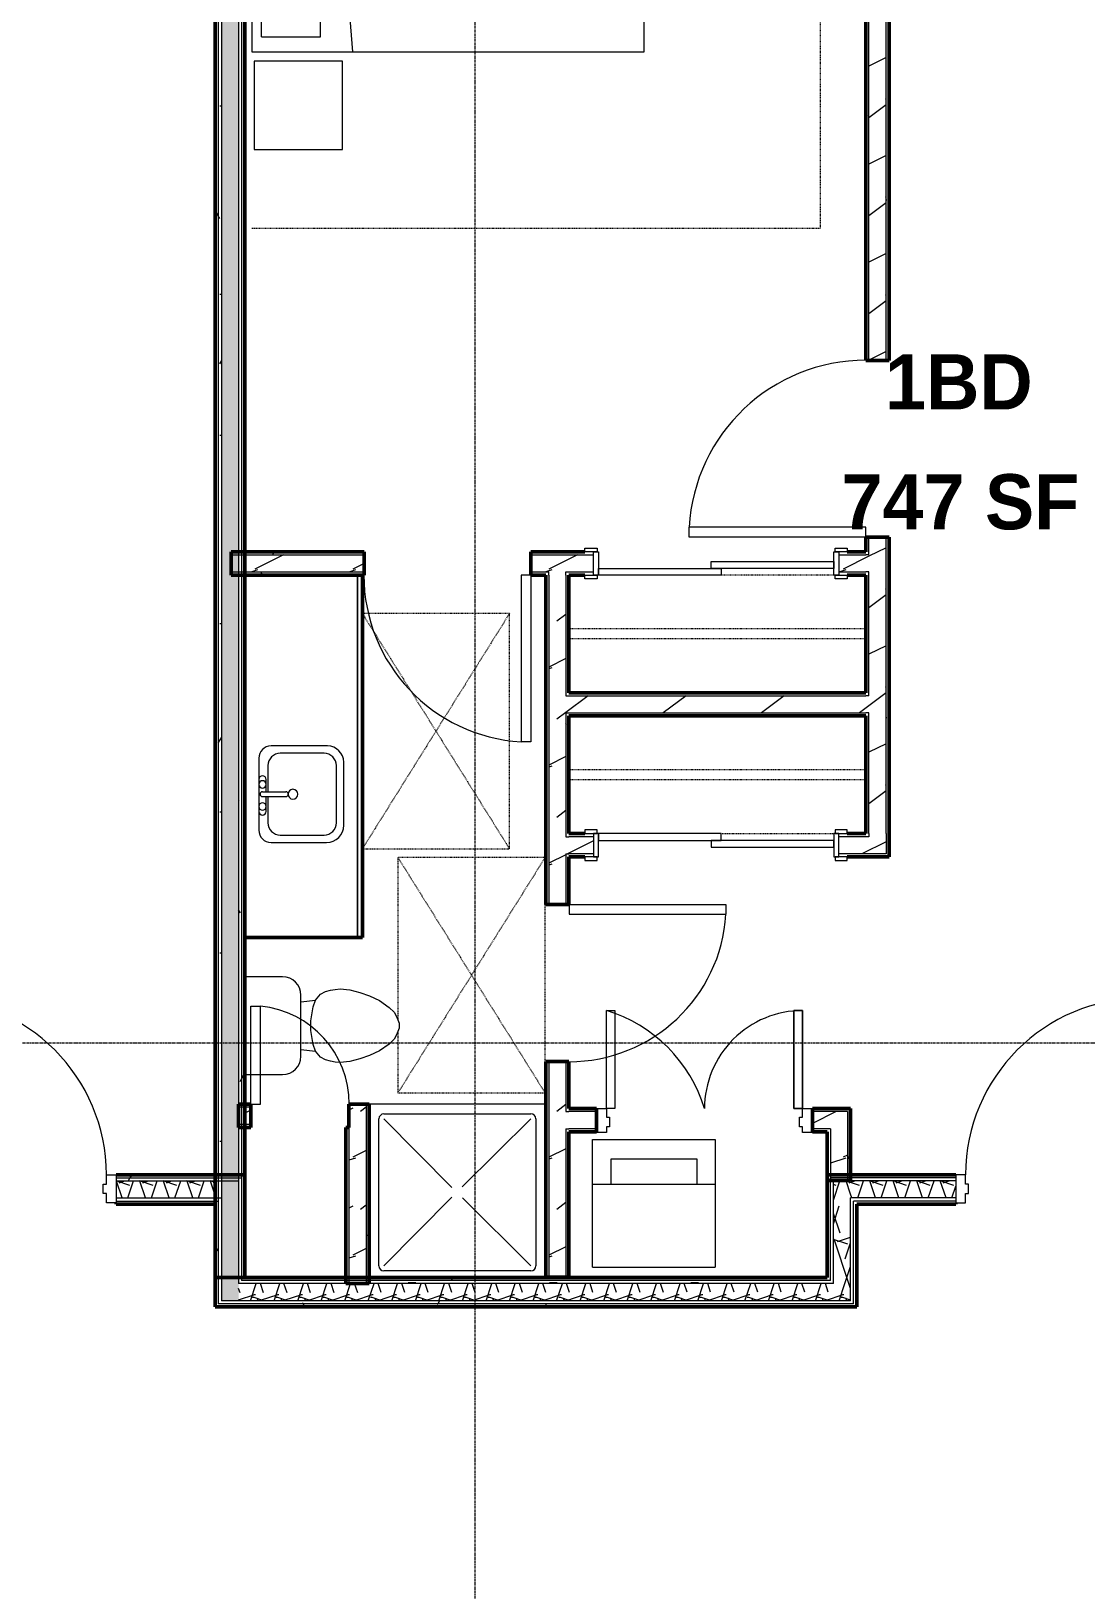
# Model space of a CAD drawing. Extents: x -4294 to -464, y 9706 to 12475.
# Drawn here: x -3244.9 to -3029.8, y 10391.7 to 10709.7 of the extents above; entities that cross this region are included whole.
import ezdxf

# ---------------------------------------------------------------- set-up
doc = ezdxf.new("R2010")
doc.units = 0
doc.linetypes.add('Dash', pattern=[0.25, 0.125, -0.125])
doc.linetypes.add('Grid Line 1_2_', pattern=[0.875, 0.5, -0.125, 0.125, -0.125])
for name, color, linetype, lineweight in [('0-1', 7, 'Continuous', 5), ('0-2', 50, 'Continuous', 13), ('A-AREA-IDEN', 2, 'Continuous', 9), ('A-DOOR', 31, 'Continuous', 13), ('A-DOOR-1', 7, 'Continuous', 9), ('A-DOOR-2', 90, 'Continuous', 20), ('A-DOOR-5', 31, 'Continuous', 20), ('A-DOOR-6', 31, 'Continuous', 9), ('A-DOOR-FRAM', 31, 'Continuous', 20), ('A-DOOR-FRAM-1', 90, 'Continuous', 20), ('A-GENM-HDLN-1', 7, 'Dash', 9), ('A-WALL', 113, 'Continuous', 13), ('A-WALL-2', 250, 'Continuous', 50), ('A-WALL-3', 50, 'Continuous', 13), ('A-WALL-PATT-1', 7, 'Continuous', 9), ('A-WALL-PATT-2', 8, 'Continuous', 9), ('A-WALL-PATT-5', 111, 'Continuous', 9), ('I-FURN-1', 7, 'Continuous', 9), ('I-FURN-HDLN-1', 7, 'Dash', 9), ('I-WALL-1', 2, 'Continuous', 50), ('P-SANR-FIXT-1', 7, 'Continuous', 9), ('Q-CASE-1', 250, 'Continuous', 50), ('Q-CASE-2', 7, 'Continuous', 9), ('Q-CASE-HDLN-1', 7, 'Dash', 9), ('S-GRID-1', 1, 'Grid Line 1_2_', 9)]:
    doc.layers.add(name, color=color, linetype=linetype, lineweight=lineweight)
doc.styles.add('Century Gothic_B', font='Gothicb.ttf', dxfattribs={"height": 11.25})
pattern_1 = [(0, (0, 0), (38.4, 9.6), [1.584, -27.216, 1.584, -27.216, -153.6]), (0, (0, 0), (38.4, 9.6), [-57.6, 1.584, -56.016, 1.584, -27.216, -67.2]), (0, (0, 0), (38.4, 9.6), [-144, 1.584, -17.616, 1.584, -46.416]), (120, (14.4, 4.8), (-27.513844, 28.4553755), [1.584, -27.216, 1.584, -27.216, -153.6]), (120, (14.4, 4.8), (-27.513844, 28.4553755), [-57.6, 1.584, -56.016, 1.584, -27.216, -67.2]), (120, (14.4, 4.8), (-27.513844, 28.4553755), [-144, 1.584, -17.616, 1.584, -46.416]), (240, (19.2, 24), (-10.886156, -38.0553755), [1.584, -27.216, 1.584, -27.216, -153.6]), (240, (19.2, 24), (-10.886156, -38.0553755), [-57.6, 1.584, -56.016, 1.584, -27.216, -67.2]), (240, (19.2, 24), (-10.886156, -38.0553755), [-144, 1.584, -17.616, 1.584, -46.416])]
pattern_2 = [(216.87, (7.997, 19.992), (59.9755286, 39.9843071), [9.996, -89.964]), (206.565, (19.992, 13.994), (-19.991807, -19.992219), [22.352, -22.352]), (198.435, (19.992, 3.998), (-39.983821, -19.991955), [12.644, -50.576])]
pattern_3 = [(161.57, (0.6, 0.6), (-4.80033747, -0.00041462), [0, -34.152, 3.792, 0]), (18.43, (-0.6, 0.6), (-4.80033747, 0.00041462), [0, -34.152, 3.792, 0]), (108.43, (0.6, 0.6), (2.39913218, -12.00105099), [11.382, -26.562]), (71.57, (-0.6, 0.6), (2.39913218, 12.00105099), [11.382, -26.562])]

# ---------------------------------------------------------------- blocks, each defined once
blk = doc.blocks.new('Single-Flush - 32_ x 84_-1372863-FLOOR PLAN - 2ND FLOOR')
at = {"layer": 'A-DOOR-1'}
blk.add_arc((16, -2.38), 32.07, 180, 266.4241, dxfattribs=at)
at = {"layer": 'A-DOOR-2'}
for p, q in [((14, -2.38), (14, -34.38)), ((16, -2.38), (14, -2.38)), ((16, -2.38), (16, -34.38)), ((16, -34.38), (14, -34.38))]:
    blk.add_line(p, q, dxfattribs=at)
blk = doc.blocks.new('Single-Flush - 36_ x 84_-1372824-FLOOR PLAN - 2ND FLOOR')
at = {"layer": 'A-DOOR-1'}
blk.add_arc((18, -2.38), 36.07, 180, 266.8211, dxfattribs=at)
at = {"layer": 'A-DOOR-2'}
for p, q in [((16, -2.38), (16, -38.39)), ((18, -2.38), (16, -2.38)), ((18, -2.38), (18, -38.39)), ((18, -38.39), (16, -38.39))]:
    blk.add_line(p, q, dxfattribs=at)
blk = doc.blocks.new('Single-Flush - 34_ x 84_-1372834-FLOOR PLAN - 2ND FLOOR')
at = {"layer": 'A-DOOR-1'}
blk.add_arc((17, -2.38), 34.07, 180, 266.6343, dxfattribs=at)
at = {"layer": 'A-DOOR-2'}
for p, q in [((15, -2.38), (15, -36.38)), ((17, -2.38), (15, -2.38)), ((17, -2.38), (17, -36.38)), ((17, -36.38), (15, -36.38))]:
    blk.add_line(p, q, dxfattribs=at)
blk = doc.blocks.new('FOLDING_SLIDING CLOSET - 48_ x 80_-1372841-FLOOR PLAN - 2ND FLOOR')
at = {"layer": 'A-DOOR-1'}
for p, q in [((-26.75, 3.25), (-24.25, 3.25)), ((-26.75, 2.5), (-26.75, 3.25)), ((-24.25, 3.25), (-24.25, 2.5)), ((24.25, 3.25), (26.75, 3.25)), ((24.25, 2.5), (24.25, 3.25)), ((26.75, 3.25), (26.75, 2.5)), ((-24.25, 2.5), (-26.75, 2.5)), ((26.75, 2.5), (24.25, 2.5)), ((-26.75, -2.25), (-24.25, -2.25)), ((-26.75, -3), (-26.75, -2.25)), ((-24.25, -3), (-26.75, -3)), ((-24.25, -2.25), (-24.25, -3)), ((24.25, -2.25), (26.75, -2.25)), ((24.25, -3), (24.25, -2.25)), ((26.75, -3), (24.25, -3)), ((26.75, -2.25), (26.75, -3))]:
    blk.add_line(p, q, dxfattribs=at)
at = {"layer": 'A-DOOR-2'}
for p, q in [((-1, 0.5), (24, 0.5)), ((-1, -0.88), (-1, 0.5)), ((24, 0.5), (24, -0.88)), ((-24, -0.88), (1, -0.88)), ((-24, -2.25), (-24, -0.88)), ((1, -2.25), (-24, -2.25)), ((24, -0.88), (-1, -0.88)), ((1, -0.88), (1, -2.25))]:
    blk.add_line(p, q, dxfattribs=at)
at = {"layer": 'A-DOOR-FRAM-1'}
for p, q in [((-25, 2.5), (-24, 2.5)), ((-25, -2.25), (-25, 2.5)), ((-24, 2.5), (-24, -2.25)), ((24, 2.5), (25, 2.5)), ((24, -2.25), (24, 2.5)), ((25, 2.5), (25, -2.25)), ((-24, -2.25), (-25, -2.25)), ((25, -2.25), (24, -2.25))]:
    blk.add_line(p, q, dxfattribs=at)
blk = doc.blocks.new('M_Sink Vanity-Square - 500 x 440mm-1352614-FLOOR PLAN - 2ND FLOOR')
at = {"layer": 'P-SANR-FIXT-1'}
for p, q in [((7.96, 7.09), (-6.72, 7.09)), ((7.96, 7.09), (-6.72, 7.09)), ((3.62, 7.09), (-2.88, 7.09)), ((-9.22, 4.59), (-9.22, -6.73)), ((-9.22, 4.59), (-9.22, -6.73)), ((0.12, 5.22), (-5.22, 5.22)), ((-2.88, 5.59), (0.12, 5.59)), ((0.12, 6.33), (0.12, 1.59)), ((1.12, 6.33), (1.12, 1.59)), ((1.12, 5.59), (3.62, 5.59)), ((6.46, 5.22), (1.12, 5.22)), ((10.46, -6.91), (10.46, 4.59)), ((10.46, -6.91), (10.46, 4.59)), ((-7.72, 2.72), (-7.72, -6.23)), ((8.96, -6.23), (8.96, 2.72)), ((-5.22, -8.73), (6.46, -8.73)), ((-5.72, -10.23), (7.14, -10.23)), ((-5.72, -10.23), (7.14, -10.23))]:
    blk.add_line(p, q, dxfattribs=at)
for centre, radius, start, end in [((-6.72, 4.59), 2.5, 90, 180), ((-6.72, 4.59), 2.5, 90, 180), ((-2.88, 6.34), 0.75, 90, 270), ((-1.88, 6.34), 0.75, 360, 180), ((0.62, 6.33), 0.5, 360, 180), ((2.62, 6.34), 0.75, 360, 180), ((3.62, 6.34), 0.75, 270, 90), ((7.96, 4.59), 2.5, 0, 90), ((7.96, 4.59), 2.5, 360, 90), ((-5.22, 2.72), 2.5, 90, 180), ((-1.88, 6.34), 0.75, 180, 0), ((2.62, 6.34), 0.75, 180, 360), ((6.46, 2.72), 2.5, 0, 90), ((0.62, 0.13), 1, 360, 180), ((0.62, 0.13), 1, 180, 0), ((0.62, 1.59), 0.5, 180, 0), ((-5.22, -6.23), 2.5, 180, 270), ((6.46, -6.23), 2.5, 270, 0), ((-5.72, -6.73), 3.5, 180, 270), ((-5.72, -6.73), 3.5, 180, 270), ((7.14, -6.91), 3.32, 270, 360), ((7.14, -6.91), 3.32, 270, 0)]:
    blk.add_arc(centre, radius, start, end, dxfattribs=at)
blk = doc.blocks.new('OD_CW_Base Cabinet - OD_CW_Base Cabinet-1869802-FLOOR PLAN - 2ND FLOOR')
at = {"layer": 'Q-CASE-1'}
for p, q in [((0.74, 0), (74.66, 0)), ((74.66, 0), (74.66, -24))]:
    blk.add_line(p, q, dxfattribs=at)
at = {"layer": 'Q-CASE-2'}
for p, q in [((0.74, 0), (74.66, 0)), ((74.66, -1), (0.74, -1)), ((0.74, -1), (74.66, -1)), ((74.66, 0), (74.66, -1)), ((74.66, -1), (74.66, -24))]:
    blk.add_line(p, q, dxfattribs=at)
blk = doc.blocks.new('Toilet-Domestic-3D - Toilet-Domestic-3D-V7-FLOOR PLAN - 2ND FLOOR')
at = {"layer": 'P-SANR-FIXT-1'}
for p, q in [((-5.13, 8), (-3.74, 10)), ((-3.74, 10), (-2.74, 11)), ((-2.74, 11), (-1.87, 11.5)), ((-1.87, 11.5), (-0.5, 12)), ((-0.5, 12), (0.5, 12)), ((0.5, 12), (1.87, 11.5)), ((1.87, 11.5), (2.74, 11)), ((2.74, 11), (3.74, 10)), ((3.74, 10), (5.13, 8)), ((-6.06, 6), (-5.13, 8)), ((5.13, 8), (6.06, 6)), ((-7.33, 1.99), (-6.79, 4)), ((-6.79, 4), (-6.06, 6)), ((6.06, 6), (6.79, 4)), ((6.79, 4), (7.33, 1.99)), ((-7.5, 0), (-7.33, 1.99)), ((7.33, 1.99), (7.5, 0)), ((-7.41, -1), (-7.5, 0)), ((-7.24, -2), (-7.41, -1)), ((-6.97, -3), (-7.24, -2)), ((-6.4, -4), (-6.97, -3)), ((6.97, -3), (6.4, -4)), ((7.24, -2), (6.97, -3)), ((7.41, -1), (7.24, -2)), ((7.5, 0), (7.41, -1)), ((-5.21, -5), (-6.4, -4)), ((-3.84, -5.5), (-5.21, -5)), ((-4.86, -8.02), (-5.21, -5)), ((-1, -6), (-3.84, -5.5)), ((1, -6), (-1, -6)), ((3.84, -5.5), (1, -6)), ((5.21, -5), (3.84, -5.5)), ((4.86, -8.02), (5.21, -5)), ((6.4, -4), (5.21, -5)), ((6.25, -8.02), (-6.25, -8.02)), ((-9.98, -11.75), (-9.98, -19.48)), ((9.98, -19.48), (9.98, -11.75))]:
    blk.add_line(p, q, dxfattribs=at)
for centre, start, end in [((-6.25, -11.75), 90, 180), ((6.25, -11.75), 0, 90)]:
    blk.add_arc(centre, 3.73, start, end, dxfattribs=at)
blk = doc.blocks.new('Shower Base-3D - 36_ x 36_-V66-FLOOR PLAN - 2ND FLOOR')
at = {"layer": 'P-SANR-FIXT-1'}
for p, q in [((18, 18), (-18, 18)), ((-15, 16), (15, 16)), ((-16, -15), (-16, 15)), ((-1.12, 1), (-15, 15)), ((0.97, 1.14), (15, 15)), ((16, 15), (16, -15)), ((-1.13, -0.98), (-15, -15)), ((1.01, -1.11), (15, -15)), ((15, -16), (-15, -16)), ((18, -17.35), (18, -17.29))]:
    blk.add_line(p, q, dxfattribs=at)
for centre, start, end in [((-15, 15), 90, 180), ((15, 15), 360, 90), ((-15, -15), 180, 270), ((15, -15), 270, 0)]:
    blk.add_arc(centre, 1, start, end, dxfattribs=at)
blk = doc.blocks.new('OD_CW_Closet - OD_CW_Closet-V67-FLOOR PLAN - 2ND FLOOR')
at = {"layer": 'Q-CASE-HDLN-1'}
for p, q in [((4.5, 24), (0.74, 24)), ((0.74, 24), (0.74, 0)), ((30.25, 24), (7.25, 24)), ((61.26, 24), (58, 24)), ((61.26, 0), (61.26, 24)), ((0.74, 13), (61.26, 13)), ((0.74, 11), (61.26, 11)), ((0.74, 0), (61.26, 0))]:
    blk.add_line(p, q, dxfattribs=at)
blk = doc.blocks.new('ADA Clearances - 30_x48_-V68-FLOOR PLAN - 2ND FLOOR')
at = {"layer": 'A-GENM-HDLN-1'}
for p, q in [((15, -24), (-15, 24)), ((-15, -24), (15, 24)), ((15, 24), (-15, 24)), ((-15, 24), (-15, -24)), ((15, 11.42), (15, 24)), ((15, -24), (15, 9.18)), ((-15, -24), (15, -24))]:
    blk.add_line(p, q, dxfattribs=at)
blk = doc.blocks.new('ADA Clearances - 30_x48_-V69-FLOOR PLAN - 2ND FLOOR')
at = {"layer": 'A-GENM-HDLN-1'}
for p, q in [((15, -24), (-15, 24)), ((-15, -24), (15, 24)), ((15, 24), (-15, 24)), ((-15, 24), (-15, -24)), ((-15, -24), (15, -24))]:
    blk.add_line(p, q, dxfattribs=at)
blk = doc.blocks.new('Single-Flush - CLOSET-1720256-FLOOR PLAN - 2ND FLOOR')
at = {"layer": 'A-DOOR-1'}
blk.add_arc((10, -2.38), 20.07, 180, 264.2799, dxfattribs=at)
at = {"layer": 'A-DOOR-2'}
for p, q in [((8, -2.38), (8, -22.34)), ((10, -2.38), (8, -2.38)), ((10, -2.38), (10, -22.34)), ((10, -22.34), (8, -22.34))]:
    blk.add_line(p, q, dxfattribs=at)
blk = doc.blocks.new('OD_CW_Closet - OD_CW_Closet-V70-FLOOR PLAN - 2ND FLOOR')
at = {"layer": 'Q-CASE-HDLN-1'}
for p, q in [((61.26, 24), (0.74, 24)), ((0.74, 24), (0.74, 0)), ((61.26, 0), (61.26, 24)), ((0.74, 13), (61.26, 13)), ((0.74, 11), (61.26, 11)), ((0.74, 0), (4.5, 0)), ((7.25, 0), (30.25, 0)), ((58, 0), (61.26, 0))]:
    blk.add_line(p, q, dxfattribs=at)
blk = doc.blocks.new('FOLDING_SLIDING CLOSET - 48_ x 80_-1372832-FLOOR PLAN - 2ND FLOOR')
at = {"layer": 'A-DOOR-1'}
for p, q in [((-24.25, 3), (-26.75, 3)), ((-26.75, 3), (-26.75, 2.25)), ((-26.75, 2.25), (-24.25, 2.25)), ((-24.25, 2.25), (-24.25, 3)), ((26.75, 3), (24.25, 3)), ((24.25, 3), (24.25, 2.25)), ((24.25, 2.25), (26.75, 2.25)), ((26.75, 2.25), (26.75, 3)), ((-24.25, -2.5), (-26.75, -2.5)), ((-26.75, -2.5), (-26.75, -3.25)), ((-24.25, -3.25), (-24.25, -2.5)), ((26.75, -2.5), (24.25, -2.5)), ((24.25, -2.5), (24.25, -3.25)), ((26.75, -3.25), (26.75, -2.5)), ((-26.75, -3.25), (-24.25, -3.25)), ((24.25, -3.25), (26.75, -3.25))]:
    blk.add_line(p, q, dxfattribs=at)
at = {"layer": 'A-DOOR-2'}
for p, q in [((1, 2.25), (-24, 2.25)), ((-24, 2.25), (-24, 0.87)), ((-24, 0.87), (1, 0.87)), ((24, 0.87), (-1, 0.87)), ((-1, 0.87), (-1, -0.5)), ((1, 0.87), (1, 2.25)), ((24, -0.5), (24, 0.87)), ((-1, -0.5), (24, -0.5))]:
    blk.add_line(p, q, dxfattribs=at)
at = {"layer": 'A-DOOR-FRAM-1'}
for p, q in [((-24, 2.25), (-25, 2.25)), ((-25, 2.25), (-25, -2.5)), ((-24, -2.5), (-24, 2.25)), ((24, 2.25), (24, -2.5)), ((25, 2.25), (24, 2.25)), ((25, -2.5), (25, 2.25)), ((-25, -2.5), (-24, -2.5)), ((24, -2.5), (25, -2.5))]:
    blk.add_line(p, q, dxfattribs=at)
blk = doc.blocks.new('Bed-Standard - King 78_ x 80_-V8-FLOOR PLAN - 2ND FLOOR')
at = {"layer": 'I-FURN-1'}
for p, q in [((49.69, 38.2), (-28.31, 38.2)), ((-28.31, 38.2), (-28.31, -41.8)), ((49.69, -41.8), (49.69, 38.2)), ((-25.31, 36.2), (-25.31, 24.2)), ((-25.31, 36.2), (46.69, 36.2)), ((46.69, 36.2), (46.69, 24.2)), ((49.69, 24.2), (-28.31, 17.63)), ((-25.31, 24.2), (46.69, 24.2)), ((-28.31, -41.8), (49.69, -41.8))]:
    blk.add_line(p, q, dxfattribs=at)
at = {"layer": 'I-FURN-HDLN-1'}
for p, q in [((-64.31, 38.2), (-64.31, -77.8)), ((73.69, -77.8), (73.69, 38.2)), ((-64.31, -77.8), (73.69, -77.8))]:
    blk.add_line(p, q, dxfattribs=at)
blk = doc.blocks.new('Table-Night Stand - 18_ x 18_ x 24_-1352623-FLOOR PLAN - 2ND FLOOR')
at = {"layer": 'I-FURN-1'}
for p, q in [((18.15, 18), (0.15, 18)), ((0.15, 18), (0.15, 0)), ((18.15, 0), (18.15, 18)), ((0.15, 0), (18.15, 0))]:
    blk.add_line(p, q, dxfattribs=at)
blk = doc.blocks.new('Stacked Washer and Dryer - 26_x25_ - Private-1352637-FLOOR PLAN - 2ND FLOOR')
at = {"layer": 'P-SANR-FIXT-1'}
for p, q in [((0, 12.5), (26, 12.5)), ((0, 12.5), (0, -12.5)), ((16.90625, 12.5), (16.90625, -12.5)), ((26, 12.5), (26, -12.5)), ((16.90625, 8.75), (22.09375, 8.75)), ((22.09375, 8.75), (22.09375, -8.75)), ((22.09375, -8.75), (16.90625, -8.75)), ((26, -12.5), (0, -12.5))]:
    blk.add_line(p, q, dxfattribs=at)
blk = doc.blocks.new('Flush-Double-Door-Adj_swing-w_handle_2100 - 1_-8_ x 7_-0_-2080157-FLOOR PLAN - 2ND FLOOR')
at = {"layer": 'A-DOOR-1'}
for p, q in [((-22, 2.5), (-20, 2.5)), ((-22, -2.375), (-22, 2.5)), ((-20, 2.5), (-20, 1.375)), ((-20, 1.375), (-19.375, 1.375)), ((-19.375, 1.375), (-19.375, -0.625)), ((19.375, -0.625), (19.375, 1.375)), ((19.375, 1.375), (20, 1.375)), ((20, 2.5), (22, 2.5)), ((20, 1.375), (20, 2.5)), ((22, 2.5), (22, -2.375)), ((-20, -2.375), (-22, -2.375)), ((-20, -0.625), (-20, -2.375)), ((-19.375, -0.625), (-20, -0.625)), ((-18.25, -2.375), (-20, -2.375)), ((-20, -2.375), (-20, -22.375)), ((-18.25, -22.375), (-18.25, -2.375)), ((18.25, -2.375), (20, -2.375)), ((18.25, -22.375), (18.25, -2.375)), ((20, -0.625), (19.375, -0.625)), ((20, -2.375), (20, -0.625)), ((20, -2.375), (20, -22.375)), ((22, -2.375), (20, -2.375)), ((-20, -22.375), (-18.25, -22.375)), ((20, -22.375), (18.25, -22.375))]:
    blk.add_line(p, q, dxfattribs=at)
for centre, radius, start, end in [((-20, -2.375), 20, 270, 0), ((28.686, 6.311), 29.972, 196.84609, 253.15391)]:
    blk.add_arc(centre, radius, start, end, dxfattribs=at)
at = {"layer": 'A-DOOR-2'}
for p, q in [((-20, -2.375), (-18.25, -2.375)), ((-20, -22.375), (-20, -2.375)), ((-18.25, -2.375), (-18.25, -22.375)), ((18.25, -22.375), (18.25, -2.375)), ((18.25, -2.375), (20, -2.375)), ((20, -2.375), (20, -22.375)), ((-18.25, -22.375), (-20, -22.375)), ((20, -22.375), (18.25, -22.375))]:
    blk.add_line(p, q, dxfattribs=at)
blk = doc.blocks.new('CTR - 1st Phase - Unit Layouts_rvt-1-FLOOR PLAN - 2ND FLOOR')
at = {"layer": 'A-WALL-PATT-1'}
h = blk.add_hatch(dxfattribs=at)
h.set_pattern_fill('FP_1', color=256, style=0, pattern_type=2)
h.set_pattern_definition(pattern_1)
h.paths.add_polyline_path([(-3074.05, 10545.96), (-3074.05, 10570.59), (-3074.67, 10570.59), (-3074.67, 10545.96)], flags=0)
h.paths.add_polyline_path([(-3074.55, 10574.09), (-3074.05, 10574.09), (-3074.05, 10599.34), (-3074.67, 10599.34), (-3074.67, 10574.09)], flags=0)
h.paths.add_polyline_path([(-3074.05, 10602.84), (-3074.05, 10606.46), (-3074.67, 10606.46), (-3074.67, 10602.84)], flags=0)
h.paths.add_polyline_path([(-3074.05, 10642.46), (-3074.05, 10843.14), (-3074.67, 10843.14), (-3074.67, 10642.46)], flags=0)
h = blk.add_hatch(dxfattribs=at)
h.set_pattern_fill('FP_1', color=256, style=0, pattern_type=2)
h.set_pattern_definition(pattern_1)
h.paths.add_polyline_path([(-3069.92, 10541.84), (-3069.92, 10606.46), (-3070.55, 10606.46), (-3070.55, 10541.84), (-3069.96, 10541.84)], flags=0)
h.paths.add_polyline_path([(-3069.92, 10642.46), (-3069.92, 10843.14), (-3070.55, 10843.14), (-3070.55, 10642.46)], flags=0)
h = blk.add_hatch(dxfattribs=at)
h.set_pattern_fill('FP_1', color=256, style=0, pattern_type=2)
h.set_pattern_definition(pattern_1)
h.paths.add_polyline_path([(-3078.44, 10602.84), (-3074.67, 10602.84), (-3074.67, 10603.46), (-3080.19, 10603.46), (-3080.19, 10602.84)], flags=0)
h.paths.add_polyline_path([(-3135.82, 10602.84), (-3130.19, 10602.84), (-3130.19, 10603.46), (-3142.95, 10603.46), (-3142.95, 10602.84), (-3139.32, 10602.84)], flags=0)
h.paths.add_polyline_path([(-3201.32, 10602.84), (-3176.95, 10602.84), (-3176.95, 10603.46), (-3201.32, 10603.46), (-3201.32, 10602.9)], flags=0)
h = blk.add_hatch(dxfattribs=at)
h.set_pattern_fill('FP_1', color=256, style=0, pattern_type=2)
h.set_pattern_definition(pattern_1)
h.paths.add_polyline_path([(-3080.19, 10598.71), (-3074.67, 10598.71), (-3074.67, 10599.34), (-3080.19, 10599.34)], flags=0)
h.paths.add_polyline_path([(-3142.95, 10598.71), (-3139.32, 10598.71), (-3139.32, 10599.34), (-3142.95, 10599.34)], flags=0)
h.paths.add_polyline_path([(-3131.94, 10598.71), (-3130.19, 10598.71), (-3130.19, 10599.34), (-3135.82, 10599.34), (-3135.82, 10598.71), (-3135.2, 10598.71)], flags=0)
h.paths.add_polyline_path([(-3176.95, 10598.71), (-3176.95, 10599.34), (-3201.32, 10599.34), (-3201.32, 10598.71), (-3177.32, 10598.71)], flags=0)
h = blk.add_hatch(dxfattribs=at)
h.set_pattern_fill('FP_1', color=256, style=0, pattern_type=2)
h.set_pattern_definition(pattern_1)
h.paths.add_polyline_path([(-3135.82, 10455.5), (-3135.2, 10455.5), (-3135.2, 10485.75), (-3135.82, 10485.75), (-3135.82, 10464.04)], flags=0)
h.paths.add_polyline_path([(-3135.2, 10489.25), (-3135.2, 10499.51), (-3135.82, 10499.51), (-3135.82, 10489.25)], flags=0)
h.paths.add_polyline_path([(-3135.82, 10531.51), (-3135.2, 10531.51), (-3135.2, 10541.84), (-3135.82, 10541.84), (-3135.82, 10536.53)], flags=0)
h.paths.add_polyline_path([(-3135.82, 10545.34), (-3135.2, 10545.34), (-3135.2, 10570.59), (-3135.82, 10570.59), (-3135.82, 10569.96)], flags=0)
h.paths.add_polyline_path([(-3135.82, 10574.09), (-3135.2, 10574.09), (-3135.2, 10598.71), (-3135.82, 10598.71), (-3135.82, 10574.71)], flags=0)
h = blk.add_hatch(dxfattribs=at)
h.set_pattern_fill('FP_1', color=256, style=0, pattern_type=2)
h.set_pattern_definition(pattern_1)
h.paths.add_polyline_path([(-3118.99, 10574.09), (-3074.67, 10574.09), (-3074.67, 10574.71), (-3135.2, 10574.71), (-3135.2, 10574.09)], flags=0)
h = blk.add_hatch(dxfattribs=at)
h.set_pattern_fill('FP_1', color=256, style=0, pattern_type=2)
h.set_pattern_definition(pattern_1)
h.paths.add_polyline_path([(-3175.95, 10455.44), (-3175.95, 10490.79), (-3176.57, 10490.79), (-3176.57, 10455.44)], flags=0)
h = blk.add_hatch(dxfattribs=at)
h.set_pattern_fill('FP_1', color=256, style=0, pattern_type=2)
h.set_pattern_definition(pattern_1)
h.paths.add_polyline_path([(-3077.77, 10475.21), (-3077.77, 10489.25), (-3078.4, 10489.25), (-3078.4, 10475.21)], flags=0)
at = {"layer": 'A-WALL-PATT-2'}
h = blk.add_hatch(dxfattribs=at)
h.set_pattern_fill('FP_2', color=256, style=0, pattern_type=2)
h.set_pattern_definition(pattern_2)
h.paths.add_polyline_path([(-3070.55, 10545.34), (-3070.55, 10606.46), (-3074.05, 10606.46), (-3074.03, 10545.34)], flags=0)
h.paths.add_polyline_path([(-3074.05, 10642.46), (-3070.55, 10642.46), (-3070.55, 10843.14), (-3074.05, 10843.14), (-3074.05, 10647.66)], flags=0)
h = blk.add_hatch(dxfattribs=at)
h.set_pattern_fill('FP_2', color=256, style=0, pattern_type=2)
h.set_pattern_definition(pattern_2)
h.paths.add_polyline_path([(-3074.05, 10599.34), (-3074.05, 10602.84), (-3080.19, 10602.84), (-3080.19, 10599.34), (-3074.67, 10599.34)], flags=0)
h.paths.add_polyline_path([(-3139.41, 10599.34), (-3130.19, 10599.34), (-3130.19, 10602.84), (-3142.95, 10602.84), (-3142.95, 10599.34)], flags=0)
h.paths.add_polyline_path([(-3201.32, 10599.34), (-3176.95, 10599.34), (-3176.95, 10602.84), (-3201.32, 10602.84), (-3201.32, 10602.48)], flags=0)
h = blk.add_hatch(dxfattribs=at)
h.set_pattern_fill('FP_2', color=256, style=0, pattern_type=2)
h.set_pattern_definition(pattern_2)
h.paths.add_polyline_path([(-3139.32, 10455.5), (-3135.82, 10455.5), (-3135.82, 10499.51), (-3139.32, 10499.51), (-3139.32, 10464.04)], flags=0)
h.paths.add_polyline_path([(-3139.32, 10531.51), (-3135.82, 10531.51), (-3135.82, 10599.34), (-3139.32, 10599.34), (-3139.32, 10536.53)], flags=0)
h = blk.add_hatch(dxfattribs=at)
h.set_pattern_fill('FP_2', color=256, style=0, pattern_type=2)
h.set_pattern_definition(pattern_2)
h.paths.add_polyline_path([(-3074.43, 10570.59), (-3074.05, 10570.59), (-3074.05, 10574.09), (-3135.82, 10574.09), (-3135.82, 10570.59), (-3074.67, 10570.59)], flags=0)
h = blk.add_hatch(dxfattribs=at)
h.set_pattern_fill('FP_2', color=256, style=0, pattern_type=2)
h.set_pattern_definition(pattern_2)
h.paths.add_polyline_path([(-3074.67, 10541.84), (-3070.55, 10541.84), (-3070.55, 10545.34), (-3080.19, 10545.34), (-3080.19, 10541.84)], flags=0)
h.paths.add_polyline_path([(-3130.19, 10541.84), (-3130.19, 10545.34), (-3135.82, 10545.34), (-3135.82, 10541.84), (-3135.2, 10541.84)], flags=0)
h = blk.add_hatch(dxfattribs=at)
h.set_pattern_fill('FP_2', color=256, style=0, pattern_type=2)
h.set_pattern_definition(pattern_2)
h.paths.add_polyline_path([(-3200.07, 10486.66), (-3200.07, 10490.16), (-3201.32, 10490.16), (-3201.32, 10486.66)], flags=0)
h = blk.add_hatch(dxfattribs=at)
h.set_pattern_fill('FP_2', color=256, style=0, pattern_type=2)
h.set_pattern_definition(pattern_2)
h.paths.add_polyline_path([(-3176.57, 10454.19), (-3176.57, 10490.79), (-3180.07, 10490.79), (-3180.07, 10454.19)], flags=0)
h = blk.add_hatch(dxfattribs=at)
h.set_pattern_fill('FP_2', color=256, style=0, pattern_type=2)
h.set_pattern_definition(pattern_2)
h.paths.add_polyline_path([(-3081.9, 10485.75), (-3078.4, 10485.75), (-3078.4, 10489.25), (-3085.57, 10489.25), (-3085.57, 10485.75)], flags=0)
h.paths.add_polyline_path([(-3135.2, 10485.75), (-3129.57, 10485.75), (-3129.57, 10489.25), (-3135.82, 10489.25), (-3135.82, 10485.75)], flags=0)
h = blk.add_hatch(dxfattribs=at)
h.set_pattern_fill('FP_2', color=256, style=0, pattern_type=2)
h.set_pattern_definition(pattern_2)
h.paths.add_polyline_path([(-3081.27, 10475.21), (-3078.4, 10475.21), (-3078.44, 10485.75), (-3081.9, 10485.75), (-3081.9, 10475.21)], flags=0)
at = {"layer": 'A-WALL-2'}
for p, q in [((-3074.67, 10843.14), (-3074.67, 10642.46)), ((-3069.92, 10642.46), (-3069.92, 10843.14)), ((-3074.67, 10642.46), (-3069.92, 10642.46)), ((-3176.95, 10603.46), (-3204.11, 10603.46)), ((-3204.11, 10603.46), (-3204.11, 10598.71)), ((-3176.95, 10598.71), (-3176.95, 10603.46)), ((-3131.94, 10603.46), (-3142.95, 10603.46)), ((-3142.95, 10603.46), (-3142.95, 10598.71)), ((-3074.67, 10603.46), (-3078.44, 10603.46)), ((-3074.67, 10606.46), (-3074.67, 10603.46)), ((-3069.92, 10606.46), (-3074.67, 10606.46)), ((-3069.92, 10545.96), (-3069.92, 10606.46)), ((-3204.11, 10598.71), (-3176.95, 10598.71)), ((-3142.95, 10598.71), (-3139.95, 10598.71)), ((-3139.95, 10598.71), (-3139.95, 10531.51)), ((-3135.2, 10574.71), (-3135.2, 10598.71)), ((-3135.2, 10598.71), (-3131.94, 10598.71)), ((-3078.44, 10598.71), (-3074.67, 10598.71)), ((-3074.67, 10598.71), (-3074.67, 10574.71)), ((-3074.67, 10574.71), (-3135.2, 10574.71)), ((-3135.2, 10545.96), (-3135.2, 10569.96)), ((-3135.2, 10569.96), (-3074.67, 10569.96)), ((-3074.67, 10569.96), (-3074.67, 10545.96)), ((-3131.94, 10545.96), (-3135.2, 10545.96)), ((-3074.67, 10545.96), (-3078.44, 10545.96)), ((-3069.92, 10541.84), (-3069.92, 10545.96)), ((-3135.2, 10541.21), (-3131.94, 10541.21)), ((-3135.2, 10531.51), (-3135.2, 10541.21)), ((-3078.44, 10541.21), (-3069.92, 10541.21)), ((-3069.92, 10541.21), (-3069.92, 10541.84)), ((-3139.95, 10531.51), (-3135.2, 10531.51)), ((-3135.2, 10499.51), (-3139.95, 10499.51)), ((-3139.95, 10499.51), (-3139.95, 10455.5)), ((-3135.2, 10489.88), (-3135.2, 10499.51)), ((-3200.07, 10490.79), (-3202.57, 10490.79)), ((-3202.57, 10490.79), (-3202.57, 10486.04)), ((-3200.07, 10486.04), (-3200.07, 10490.79)), ((-3175.95, 10490.79), (-3180.07, 10490.79)), ((-3180.07, 10490.79), (-3180.07, 10486.04)), ((-3175.95, 10454.19), (-3175.95, 10490.79)), ((-3129.57, 10489.88), (-3135.2, 10489.88)), ((-3129.57, 10485.13), (-3129.57, 10489.88)), ((-3077.77, 10489.88), (-3085.57, 10489.88)), ((-3085.57, 10489.88), (-3085.57, 10485.13)), ((-3077.77, 10489.25), (-3077.77, 10489.88)), ((-3077.77, 10485.13), (-3077.77, 10489.25)), ((-3202.57, 10486.04), (-3200.07, 10486.04)), ((-3180.07, 10486.04), (-3180.7, 10486.04)), ((-3180.7, 10486.04), (-3180.7, 10454.19)), ((-3135.2, 10455.5), (-3135.2, 10485.13)), ((-3135.2, 10485.13), (-3129.57, 10485.13)), ((-3085.57, 10485.13), (-3082.52, 10485.13)), ((-3082.52, 10485.13), (-3082.52, 10475.21)), ((-3077.77, 10475.21), (-3077.77, 10485.13)), ((-3082.52, 10475.21), (-3077.77, 10475.21)), ((-3180.7, 10454.19), (-3175.95, 10454.19)), ((-3139.95, 10455.5), (-3135.2, 10455.5))]:
    blk.add_line(p, q, dxfattribs=at)
at = {"layer": 'A-WALL-3'}
for p, q in [((-3074.05, 10642.46), (-3074.05, 10843.14)), ((-3070.55, 10642.46), (-3070.55, 10843.14)), ((-3074.05, 10602.84), (-3074.05, 10606.46)), ((-3070.55, 10545.96), (-3070.55, 10606.46)), ((-3204.11, 10602.84), (-3176.95, 10602.84)), ((-3142.95, 10602.84), (-3130.19, 10602.84)), ((-3080.19, 10602.84), (-3074.67, 10602.84)), ((-3074.05, 10602.84), (-3074.67, 10602.84)), ((-3204.11, 10599.34), (-3176.95, 10599.34)), ((-3142.95, 10599.34), (-3139.32, 10599.34)), ((-3139.32, 10598.71), (-3139.32, 10599.34)), ((-3139.32, 10598.71), (-3139.32, 10531.51)), ((-3135.82, 10598.71), (-3135.82, 10599.34)), ((-3135.82, 10599.34), (-3130.19, 10599.34)), ((-3135.82, 10598.71), (-3135.82, 10574.09)), ((-3080.19, 10599.34), (-3074.67, 10599.34)), ((-3074.05, 10599.34), (-3074.67, 10599.34)), ((-3074.05, 10574.09), (-3074.05, 10599.34)), ((-3135.82, 10574.09), (-3135.2, 10574.09)), ((-3135.2, 10574.09), (-3074.67, 10574.09)), ((-3074.05, 10574.09), (-3074.67, 10574.09)), ((-3135.82, 10570.59), (-3135.82, 10545.34)), ((-3135.82, 10570.59), (-3135.2, 10570.59)), ((-3135.2, 10570.59), (-3074.67, 10570.59)), ((-3074.05, 10570.59), (-3074.67, 10570.59)), ((-3074.05, 10545.96), (-3074.05, 10570.59)), ((-3135.82, 10545.34), (-3135.2, 10545.34)), ((-3130.19, 10545.34), (-3135.2, 10545.34)), ((-3074.05, 10545.34), (-3080.19, 10545.34)), ((-3074.05, 10545.96), (-3074.05, 10545.34)), ((-3070.55, 10545.96), (-3070.55, 10545.34)), ((-3070.55, 10545.34), (-3070.55, 10541.84)), ((-3135.82, 10541.84), (-3135.2, 10541.84)), ((-3135.82, 10541.84), (-3135.82, 10531.51)), ((-3130.19, 10541.84), (-3135.2, 10541.84)), ((-3070.55, 10541.84), (-3080.19, 10541.84)), ((-3139.32, 10499.51), (-3139.32, 10455.5)), ((-3135.82, 10499.51), (-3135.82, 10489.25)), ((-3200.07, 10490.16), (-3202.57, 10490.16)), ((-3176.57, 10490.79), (-3176.57, 10454.19)), ((-3135.82, 10489.25), (-3135.2, 10489.25)), ((-3129.57, 10489.25), (-3135.2, 10489.25)), ((-3078.4, 10489.25), (-3085.57, 10489.25)), ((-3078.4, 10489.25), (-3078.4, 10485.75)), ((-3200.07, 10486.66), (-3202.57, 10486.66)), ((-3180.07, 10486.04), (-3180.07, 10454.19)), ((-3135.82, 10485.75), (-3135.82, 10455.5)), ((-3135.82, 10485.75), (-3135.2, 10485.75)), ((-3129.57, 10485.75), (-3135.2, 10485.75)), ((-3081.9, 10485.75), (-3085.57, 10485.75)), ((-3081.9, 10485.75), (-3081.9, 10485.13)), ((-3078.4, 10485.75), (-3078.4, 10485.13)), ((-3081.9, 10485.13), (-3081.9, 10475.21)), ((-3078.4, 10485.13), (-3078.4, 10475.21))]:
    blk.add_line(p, q, dxfattribs=at)
at = {"layer": '0-2'}
for name, p, rotation in [('Bed-Standard - King 78_ x 80_-V8-FLOOR PLAN - 2ND FLOOR', (-3161.68, 10733.78), 89.99999999991508), ('Table-Night Stand - 18_ x 18_ x 24_-1352623-FLOOR PLAN - 2ND FLOOR', (-3181.39, 10685.39), 89.99999999991508), ('Single-Flush - 36_ x 84_-1372824-FLOOR PLAN - 2ND FLOOR', (-3072.3, 10624.46), 269.9999999999652), ('OD_CW_Base Cabinet - OD_CW_Base Cabinet-1869802-FLOOR PLAN - 2ND FLOOR', (-3177.32, 10599.45), 269.9999999999682), ('OD_CW_Closet - OD_CW_Closet-V70-FLOOR PLAN - 2ND FLOOR', (-3073.94, 10598.71), 180), ('ADA Clearances - 30_x48_-V69-FLOOR PLAN - 2ND FLOOR', (-3162.32, 10566.87), 180), ('OD_CW_Closet - OD_CW_Closet-V67-FLOOR PLAN - 2ND FLOOR', (-3073.94, 10569.96), 180), ('M_Sink Vanity-Square - 500 x 440mm-1352614-FLOOR PLAN - 2ND FLOOR', (-3191.36, 10553.39), 89.99999999996774), ('ADA Clearances - 30_x48_-V68-FLOOR PLAN - 2ND FLOOR', (-3155.07, 10517.09), 180), ('Single-Flush - 32_ x 84_-1372863-FLOOR PLAN - 2ND FLOOR', (-3137.57, 10515.51), 89.9999999999608), ('Toilet-Domestic-3D - Toilet-Domestic-3D-V7-FLOOR PLAN - 2ND FLOOR', (-3181.85, 10506.79), 269.9999999999669), ('Single-Flush - CLOSET-1720256-FLOOR PLAN - 2ND FLOOR', (-3190.07, 10488.41), 180), ('Flush-Double-Door-Adj_swing-w_handle_2100 - 1_-8_ x 7_-0_-2080157-FLOOR PLAN - 2ND FLOOR', (-3107.57, 10487.5), 180), ('Stacked Washer and Dryer - 26_x25_ - Private-1352637-FLOOR PLAN - 2ND FLOOR', (-3117.87, 10457.54), 90.00000000008139)]:
    blk.add_blockref(name, p, dxfattribs=dict(at, rotation=rotation))
for name, p in [('FOLDING_SLIDING CLOSET - 48_ x 80_-1372841-FLOOR PLAN - 2ND FLOOR', (-3105.19, 10600.96)), ('Single-Flush - 34_ x 84_-1372834-FLOOR PLAN - 2ND FLOOR', (-3159.95, 10601.09)), ('FOLDING_SLIDING CLOSET - 48_ x 80_-1372832-FLOOR PLAN - 2ND FLOOR', (-3105.19, 10543.71)), ('Shower Base-3D - 36_ x 36_-V66-FLOOR PLAN - 2ND FLOOR', (-3157.95, 10472.79))]:
    blk.add_blockref(name, p, dxfattribs=at)
blk = doc.blocks.new('CTR - 1st Phase - Shell_rvt-1-FLOOR PLAN - 2ND FLOOR')
at = {"layer": 'S-GRID-1'}
for p, q in [((-3154.32, 9836.18), (-3154.32, 12413.74)), ((-464.45, 10503.19), (-4232.19, 10503.19))]:
    blk.add_line(p, q, dxfattribs=at)
blk = doc.blocks.new('HOLLOW METAL - UNIT DOOR-1956233-FLOOR PLAN - 2ND FLOOR')
at = {"layer": 'A-DOOR-5'}
for p, q in [((18, 39.25), (16.25, 39.25)), ((16.25, 39.25), (16.25, 3.25)), ((18, 3.25), (18, 39.25)), ((16.25, 3.25), (18, 3.25))]:
    blk.add_line(p, q, dxfattribs=at)
at = {"layer": 'A-DOOR-6'}
blk.add_arc((18, 3.25), 36, 90, 180, dxfattribs=at)
at = {"layer": 'A-DOOR-FRAM'}
for p, q in [((-18, 3.25), (-20, 3.25)), ((-20, 3.25), (-20, -2.5)), ((-18, 1.3125), (-18, 3.25)), ((18, 3.25), (18, 1.3125)), ((20, 3.25), (18, 3.25)), ((20, -2.5), (20, 3.25)), ((-17.375, 1.3125), (-18, 1.3125)), ((-17.375, -0.5625), (-17.375, 1.3125)), ((18, 1.3125), (17.375, 1.3125)), ((17.375, 1.3125), (17.375, -0.5625)), ((-20, -2.5), (-18, -2.5)), ((-18, -2.5), (-18, -0.5625)), ((-18, -0.5625), (-17.375, -0.5625)), ((17.375, -0.5625), (18, -0.5625)), ((18, -0.5625), (18, -2.5)), ((18, -2.5), (20, -2.5))]:
    blk.add_line(p, q, dxfattribs=at)
blk = doc.blocks.new('HOLLOW METAL - UNIT DOOR-1960771-FLOOR PLAN - 2ND FLOOR')
at = {"layer": 'A-DOOR-5'}
for p, q in [((16.25, -3.25), (18, -3.25)), ((16.25, -39.25), (16.25, -3.25)), ((18, -3.25), (18, -39.25)), ((18, -39.25), (16.25, -39.25))]:
    blk.add_line(p, q, dxfattribs=at)
at = {"layer": 'A-DOOR-6'}
blk.add_arc((18, -3.25), 36, 180, 270, dxfattribs=at)
at = {"layer": 'A-DOOR-FRAM'}
for p, q in [((-20, 2.5), (-18, 2.5)), ((-20, -3.25), (-20, 2.5)), ((-18, 2.5), (-18, 0.5625)), ((-18, 0.5625), (-17.375, 0.5625)), ((-17.375, 0.5625), (-17.375, -1.3125)), ((17.375, 0.5625), (18, 0.5625)), ((17.375, -1.3125), (17.375, 0.5625)), ((18, 2.5), (20, 2.5)), ((18, 0.5625), (18, 2.5)), ((20, 2.5), (20, -3.25)), ((-18, -1.3125), (-18, -3.25)), ((-17.375, -1.3125), (-18, -1.3125)), ((18, -1.3125), (17.375, -1.3125)), ((18, -3.25), (18, -1.3125)), ((-18, -3.25), (-20, -3.25)), ((20, -3.25), (18, -3.25))]:
    blk.add_line(p, q, dxfattribs=at)

msp = doc.modelspace()

# ---------------------------------------------------------------- hatches: boundary and pattern name
at = {"layer": 'A-WALL-PATT-5'}
h = msp.add_hatch(dxfattribs=at)
h.set_pattern_fill('FP_1', color=256, style=0, pattern_type=2)
h.set_pattern_definition(pattern_1)
h.paths.add_polyline_path([(-3207.3237, 10449.4394), (-3206.6987, 10449.4394), (-3206.6987, 10843.1394), (-3207.3237, 10843.1394), (-3207.3237, 10453.4959)], flags=0)
h = msp.add_hatch(dxfattribs=at)
h.set_pattern_fill('FP_1', color=256, style=0, pattern_type=2)
h.set_pattern_definition(pattern_1)
h.paths.add_polyline_path([(-3206.6987, 10450.0644), (-3206.0737, 10450.0644), (-3206.0737, 10843.1394), (-3206.6987, 10843.1394), (-3206.6987, 10453.4959)], flags=0)
h = msp.add_hatch(dxfattribs=at)
h.set_pattern_fill('FP_41', color=256, style=0, pattern_type=2)
h.set_pattern_definition(pattern_3)
h.paths.add_polyline_path([(-3206.0737, 10450.6894), (-3202.5737, 10450.6894), (-3202.5737, 10843.5144), (-3206.0737, 10843.5144), (-3206.0737, 10453.4959)], flags=0)
h = msp.add_hatch(dxfattribs=at)
h.set_pattern_fill('FP_1', color=256, style=0, pattern_type=2)
h.set_pattern_definition(pattern_1)
h.paths.add_polyline_path([(-3202.5737, 10454.1894), (-3201.9487, 10454.1894), (-3201.9487, 10843.1394), (-3202.5737, 10843.1394), (-3202.5737, 10463.8753)], flags=0)
h = msp.add_hatch(dxfattribs=at)
h.set_pattern_fill('FP_1', color=256, style=0, pattern_type=2)
h.set_pattern_definition(pattern_1)
h.paths.add_polyline_path([(-3201.3237, 10454.8144), (-3201.3237, 10843.1394), (-3201.9487, 10843.1394), (-3201.9487, 10454.8144), (-3201.6876, 10454.8144)], flags=0)
h = msp.add_hatch(dxfattribs=at)
h.set_pattern_fill('FP_1', color=256, style=0, pattern_type=2)
h.set_pattern_definition(pattern_1)
h.paths.add_polyline_path([(-3267.6505, 10475.7644), (-3267.5237, 10475.7644), (-3267.5237, 10476.3894), (-3269.7737, 10476.3894), (-3269.7737, 10475.7644), (-3267.7421, 10475.7644)], flags=0)
h.paths.add_polyline_path([(-3227.5237, 10475.7644), (-3207.3237, 10475.7644), (-3207.3237, 10476.3894), (-3227.5237, 10476.3894)], flags=0)
h = msp.add_hatch(dxfattribs=at)
h.set_pattern_fill('FP_1', color=256, style=0, pattern_type=2)
h.set_pattern_definition(pattern_1)
h.paths.add_polyline_path([(-3267.6515, 10475.1394), (-3267.5237, 10475.1394), (-3267.5237, 10475.7644), (-3269.7737, 10475.7644), (-3269.7737, 10475.1394), (-3267.7421, 10475.1394)], flags=0)
h.paths.add_polyline_path([(-3207.3237, 10475.1394), (-3207.3237, 10475.7644), (-3227.5237, 10475.7644), (-3227.5237, 10475.1394)], flags=0)
h = msp.add_hatch(dxfattribs=at)
h.set_pattern_fill('FP_41', color=256, style=0, pattern_type=2)
h.set_pattern_definition(pattern_3)
h.paths.add_polyline_path([(-3268.5237, 10471.6394), (-3267.5237, 10471.6394), (-3267.5237, 10475.1394), (-3269.7737, 10475.1348), (-3269.7737, 10471.6394), (-3269.1487, 10471.6394)], flags=0)
h.paths.add_polyline_path([(-3227.5237, 10471.6394), (-3207.3237, 10471.6394), (-3207.3237, 10475.1394), (-3227.5237, 10475.1394), (-3227.5237, 10472.5769)], flags=0)
h = msp.add_hatch(dxfattribs=at)
h.set_pattern_fill('FP_41', color=256, style=0, pattern_type=2)
h.set_pattern_definition(pattern_3)
h.paths.add_polyline_path([(-3081.2737, 10454.1894), (-3077.7737, 10454.1894), (-3077.7737, 10475.1394), (-3081.2737, 10475.1394), (-3081.2737, 10454.8144)], flags=0)
h = msp.add_hatch(dxfattribs=at)
h.set_pattern_fill('FP_41', color=256, style=0, pattern_type=2)
h.set_pattern_definition(pattern_3)
h.paths.add_polyline_path([(-3015.3237, 10471.6394), (-3014.0737, 10471.6394), (-3014.0737, 10475.1394), (-3016.3237, 10475.1394), (-3016.3237, 10471.6394)], flags=0)
h.paths.add_polyline_path([(-3056.3237, 10471.6394), (-3056.3237, 10475.1394), (-3077.7737, 10475.1394), (-3077.7737, 10471.6394), (-3063.8642, 10471.6394)], flags=0)
h = msp.add_hatch(dxfattribs=at)
h.set_pattern_fill('FP_41', color=256, style=0, pattern_type=2)
h.set_pattern_definition(pattern_3)
h.paths.add_polyline_path([(-3202.5737, 10450.6894), (-3077.7737, 10450.6894), (-3077.7737, 10454.1894), (-3202.5737, 10454.1894), (-3202.5737, 10453.4959)], flags=0)
h = msp.add_hatch(dxfattribs=at)
h.set_pattern_fill('FP_1', color=256, style=0, pattern_type=2)
h.set_pattern_definition(pattern_1)
h.paths.add_polyline_path([(-3201.6876, 10454.1894), (-3180.0737, 10454.1894), (-3180.0737, 10454.8144), (-3201.9487, 10454.8144), (-3201.9487, 10454.1894)], flags=0)
h.paths.add_polyline_path([(-3081.2737, 10454.1894), (-3081.2737, 10454.8144), (-3176.5737, 10454.8144), (-3176.5737, 10454.1894), (-3091.4289, 10454.1894)], flags=0)
h = msp.add_hatch(dxfattribs=at)
h.set_pattern_fill('FP_1', color=256, style=0, pattern_type=2)
h.set_pattern_definition(pattern_1)
h.paths.add_polyline_path([(-3135.8237, 10454.8144), (-3081.8987, 10454.8144), (-3081.8987, 10455.4394), (-3176.5737, 10455.4394), (-3176.5737, 10454.8144), (-3139.3237, 10454.8144)], flags=0)
h.paths.add_polyline_path([(-3201.3237, 10454.8144), (-3180.0737, 10454.8144), (-3180.0737, 10455.4394), (-3201.3237, 10455.4394)], flags=0)
h = msp.add_hatch(dxfattribs=at)
h.set_pattern_fill('FP_1', color=256, style=0, pattern_type=2)
h.set_pattern_definition(pattern_1)
h.paths.add_polyline_path([(-3081.2737, 10449.4394), (-3076.5237, 10449.4394), (-3076.5237, 10450.0644), (-3206.6987, 10450.0644), (-3206.6987, 10449.4394), (-3118.9936, 10449.4394)], flags=0)
h = msp.add_hatch(dxfattribs=at)
h.set_pattern_fill('FP_1', color=256, style=0, pattern_type=2)
h.set_pattern_definition(pattern_1)
h.paths.add_polyline_path([(-3118.9936, 10450.0644), (-3077.1487, 10450.0644), (-3077.1487, 10450.6894), (-3206.0737, 10450.6894), (-3206.0737, 10450.0644), (-3174.1229, 10450.0644)], flags=0)

# ---------------------------------------------------------------- linework, layer by layer
at = {"layer": 'A-WALL'}
for p, q in [((-3206.6987, 10843.5144), (-3206.6987, 10450.0644)), ((-3206.0737, 10843.5144), (-3206.0737, 10450.6894)), ((-3202.5737, 10843.5144), (-3202.5737, 10454.1894)), ((-3201.9487, 10843.5144), (-3201.9487, 10454.8144)), ((-3227.5237, 10475.7644), (-3201.9487, 10475.7644)), ((-3227.5237, 10475.1394), (-3202.5737, 10475.1394)), ((-3056.3237, 10475.7644), (-3081.8987, 10475.7644)), ((-3081.8987, 10454.8144), (-3081.8987, 10475.7644)), ((-3056.3237, 10475.1394), (-3081.2737, 10475.1394)), ((-3081.2737, 10454.1894), (-3081.2737, 10475.1394)), ((-3227.5237, 10471.6394), (-3206.0737, 10471.6394)), ((-3227.5237, 10471.0144), (-3206.6987, 10471.0144)), ((-3056.3237, 10471.6394), (-3077.7737, 10471.6394)), ((-3077.7737, 10450.6894), (-3077.7737, 10471.6394)), ((-3056.3237, 10471.0144), (-3077.1487, 10471.0144)), ((-3077.1487, 10450.0644), (-3077.1487, 10471.0144)), ((-3081.2737, 10454.1894), (-3202.5737, 10454.1894)), ((-3081.8987, 10454.8144), (-3201.9487, 10454.8144)), ((-3077.1487, 10450.0644), (-3206.6987, 10450.0644)), ((-3077.7737, 10450.6894), (-3206.0737, 10450.6894))]:
    msp.add_line(p, q, dxfattribs=at)
at = {"layer": 'I-WALL-1'}
for p, q in [((-3201.3237, 10455.4394), (-3201.3237, 10843.5144)), ((-3207.3237, 10744.7745), (-3207.3237, 10449.4394)), ((-3201.3237, 10476.3894), (-3227.5237, 10476.3894)), ((-3056.3237, 10476.3894), (-3082.5237, 10476.3894)), ((-3082.5237, 10476.3894), (-3082.5237, 10455.4394)), ((-3227.5237, 10470.6394), (-3227.5237, 10470.3894)), ((-3227.5237, 10470.3894), (-3207.3237, 10470.3894)), ((-3076.5237, 10470.3894), (-3056.3237, 10470.3894)), ((-3076.5237, 10449.4394), (-3076.5237, 10470.3894)), ((-3056.3237, 10470.3894), (-3056.3237, 10470.6394)), ((-3082.5237, 10455.4394), (-3207.3237, 10455.4394)), ((-3207.3237, 10449.4394), (-3076.5237, 10449.4394))]:
    msp.add_line(p, q, dxfattribs=at)

# ---------------------------------------------------------------- block references
at = {"layer": '0-1'}
for name in ['CTR - 1st Phase - Shell_rvt-1-FLOOR PLAN - 2ND FLOOR', 'CTR - 1st Phase - Unit Layouts_rvt-1-FLOOR PLAN - 2ND FLOOR']:
    msp.add_blockref(name, (0, 0), dxfattribs=at)
at = {"layer": 'A-DOOR', "rotation": 180}
msp.add_blockref('HOLLOW METAL - UNIT DOOR-1960771-FLOOR PLAN - 2ND FLOOR', (-3247.5237, 10473.1394), dxfattribs=at)
at = {"layer": 'A-DOOR'}
msp.add_blockref('HOLLOW METAL - UNIT DOOR-1956233-FLOOR PLAN - 2ND FLOOR', (-3036.3237, 10473.1394), dxfattribs=at)

# ---------------------------------------------------------------- texts
at = {"layer": 'A-AREA-IDEN', "char_height": 11.25, "attachment_point": 1, "style": 'Century Gothic_B'}
for s, insert, width in [('1BD', (-3070.7457, 10643.7408), 35.98125), ('747 SF', (-3079.6512, 10619.2832), 57.57)]:
    msp.add_mtext(s, dxfattribs=dict(at, insert=insert, width=width))

doc.saveas('drawing.dxf')
